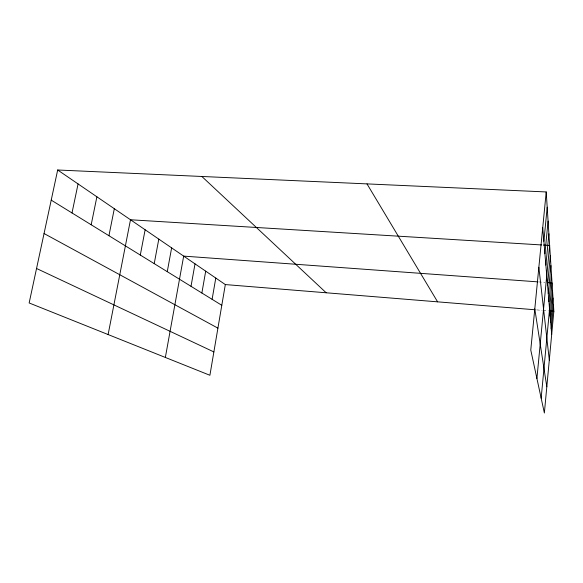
<?xml version="1.0" encoding="UTF-8"?>
<svg xmlns="http://www.w3.org/2000/svg" width="583" height="583" viewBox="0 0 583 583"><rect width="100%" height="100%" fill="white"/><g stroke="black" fill="none" stroke-linecap="round" stroke-linejoin="round"><path stroke-width="0.44" stroke-dasharray="2.92 2.19" d="M538.656 281.924L544.894 282.376M536.659 309.901L542.088 310.345M542.992 310.418L548.421 310.856"/><path stroke-width="0.87" d="M546.22 191.945L553.85 311.3L544.369 413.004L530.77 350.055L546.22 191.945L57.681 169.996L29.15 302.963L209.902 375.27L225.322 284.57L57.681 169.996M548.26 293.613L550.928 265.549M548.931 301.644L551.496 274.535M541.162 398.174L552.035 282.893L547.575 282.573M550.148 316.103L552.531 290.706M550.695 322.632L552.997 298.008M551.205 328.746L553.442 304.865M544.923 253.78L548.078 221.088M545.877 265.17L548.894 233.783M536.914 378.484L549.638 245.443L543.4 245.064M547.539 284.963L550.308 255.886M543.881 241.326L547.197 207.198M212.11 299.327L215.783 278.055M201.871 293.009L205.697 271.161M191.02 286.319L195.014 263.859M165.353 357.445L183.681 256.112L537.759 281.859M167.263 271.678L171.635 247.884M154.218 263.633L158.809 239.117M140.299 255.055L145.131 229.76M108.117 334.547L130.49 219.762L541.622 244.955M108.934 235.714L114.312 208.707M91.181 224.776L96.887 196.792M72.001 212.955L78.071 183.929M225.322 284.57L534.851 309.755M549.324 310.936L553.85 311.3M36.547 268.479L213.866 351.928M44.053 233.528L217.911 328.142M51.217 200.137L221.795 305.295M201.864 176.474L326.181 292.775M366.999 183.893L437.6 301.841M534.793 308.888L546.81 386.784M538.86 267.269L549.303 360.097M542.729 227.632L551.686 334.496"/></g></svg>
